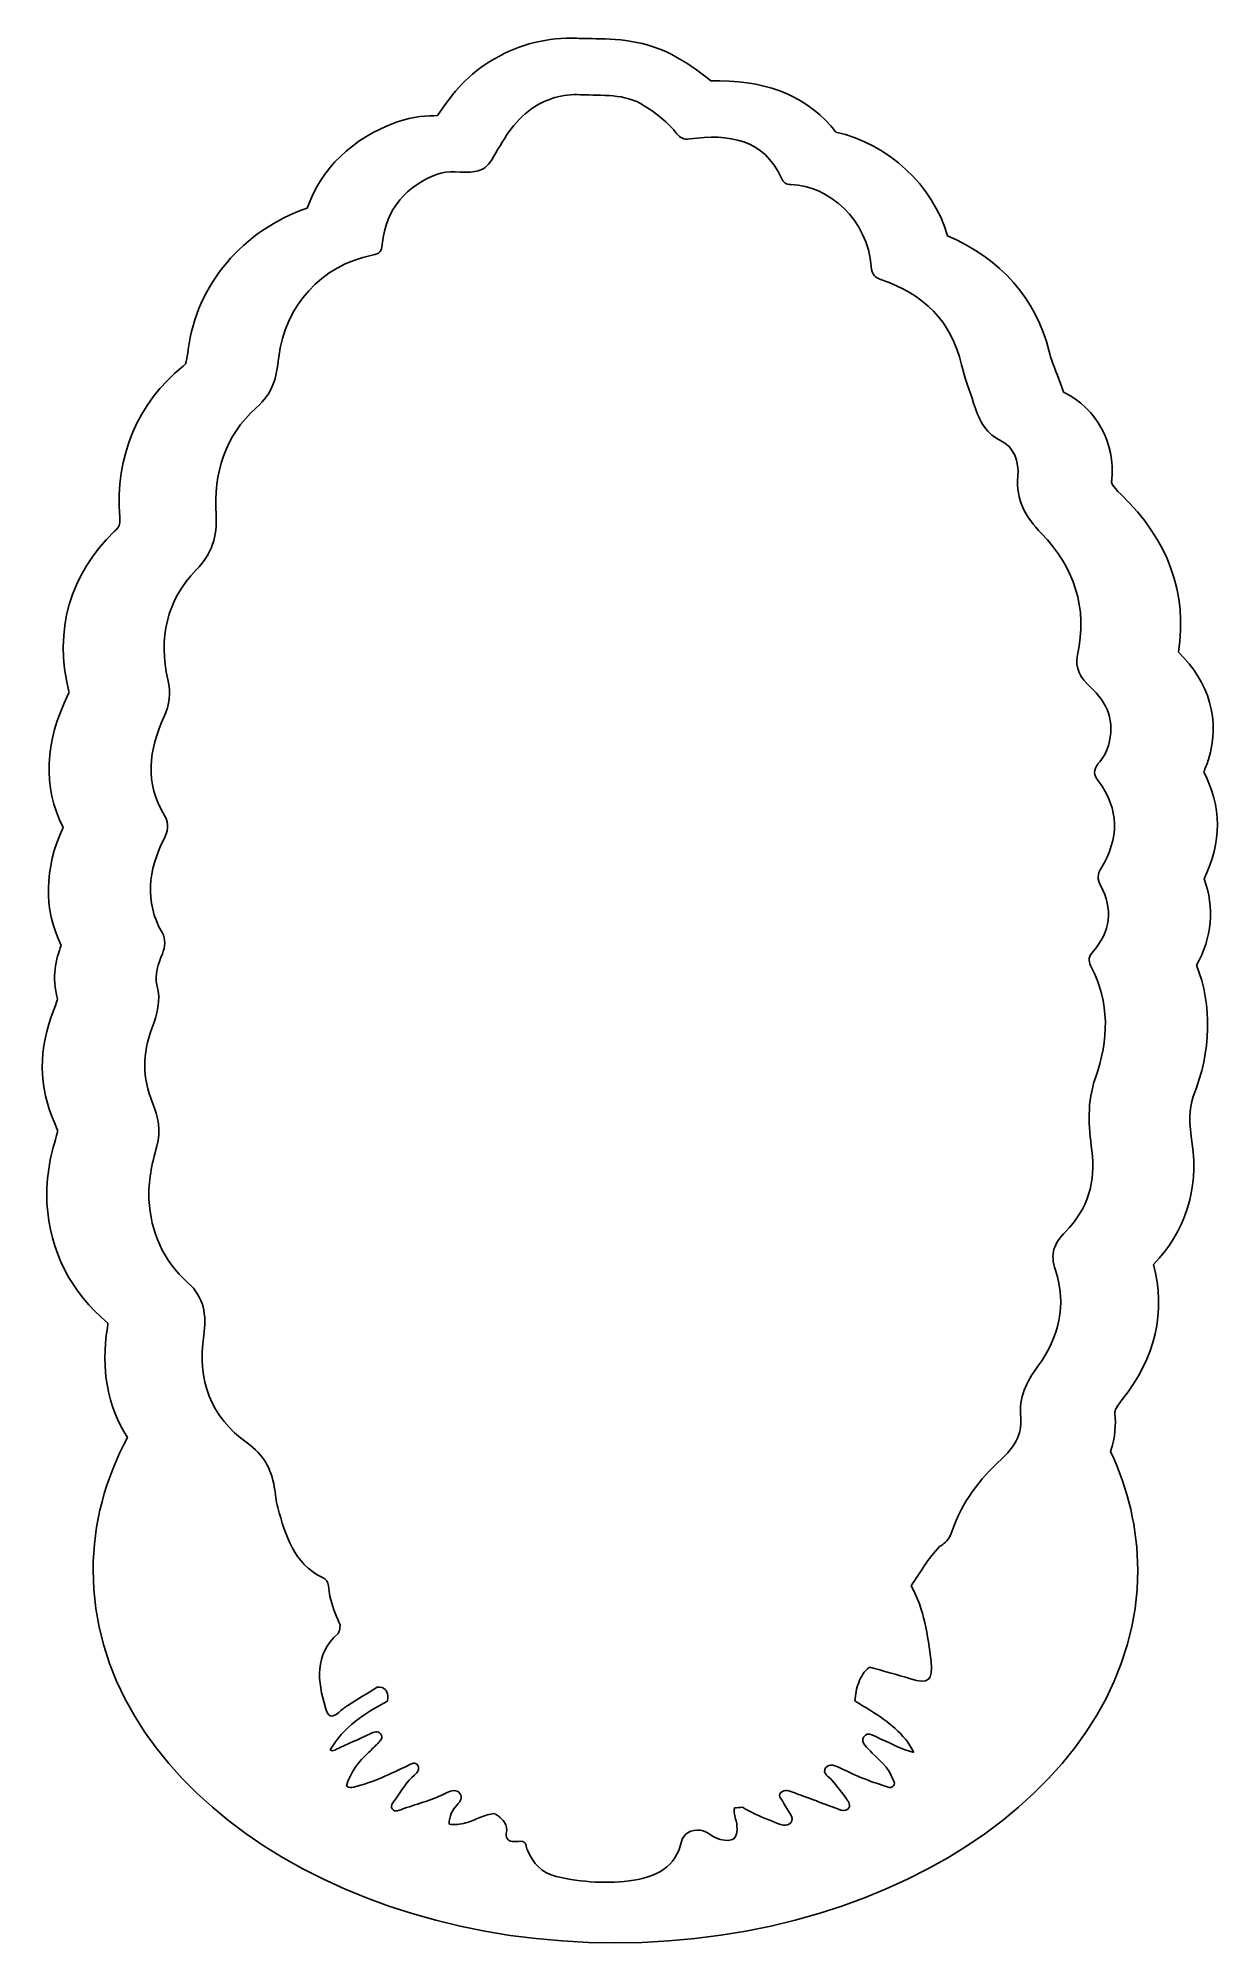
# Model space of a CAD drawing. Extents: x -0.1 to 34.1, y 0 to 55.
import ezdxf

# ---------------------------------------------------------------- set-up
doc = ezdxf.new("R2010")
doc.units = 0
doc.layers.get('0').update_dxf_attribs({"linetype": 'CONTINUOUS'})

msp = doc.modelspace()

# ---------------------------------------------------------------- linework, layer by layer
at = {"color": 7}
for points in [[(11.453135, 52.740139)], [(30.587328, 30.527263)], [(33.569382, 30.736526)]]:
    msp.add_lwpolyline(points, close=True, dxfattribs=at)
msp.add_lwpolyline([(29.434995, 44.985784), (29.32599, 45.272552)], dxfattribs=at)
for points in [[(15.318904, 54.976153), (14.481905, 54.976153), (13.687729, 54.747513), (12.959734, 54.301861)], [(15.540806, 54.968402), (15.462946, 54.976153), (15.388978, 54.976153), (15.318904, 54.976153)], [(15.891178, 54.960652), (15.774387, 54.960652), (15.657597, 54.964527), (15.540806, 54.968402)], [(18.378818, 54.410368), (17.463958, 54.941275), (16.552991, 54.952901), (15.891178, 54.960652)], [(19.332608, 53.739951), (19.056203, 53.980216), (18.740869, 54.201105), (18.378818, 54.410368)], [(12.959734, 54.301861), (12.22006, 53.848458), (11.787935, 53.251671), (11.453135, 52.740139)], [(15.575843, 53.344677), (15.050286, 53.371803), (14.590909, 53.224544), (14.170463, 52.941652)], [(17.417242, 53.026907), (16.837182, 53.391179), (16.206513, 53.309799), (15.575843, 53.344677)], [(19.601226, 53.743826), (19.511687, 53.743826), (19.422147, 53.743826), (19.332608, 53.739951)], [(22.941437, 52.26736), (22.209549, 53.224544), (21.049429, 53.743826), (19.601226, 53.743826)], [(11.453135, 52.740139), (11.176731, 52.740139), (10.744606, 52.724638), (10.285229, 52.558003)], [(14.170463, 52.941652), (13.62544, 52.577379), (13.34125, 52.003844), (13.014236, 51.46906)], [(18.359353, 52.216982), (18.094627, 52.542502), (17.7754, 52.802143), (17.417242, 53.026907)], [(10.285229, 52.558003), (8.981067, 52.081348), (8.085673, 51.21717), (7.692478, 50.073974)], [(18.72919, 52.069723), (18.546218, 52.046471), (18.464464, 52.089099), (18.359353, 52.216982)], [(21.376443, 50.934277), (20.878137, 52.058097), (19.850379, 52.224732), (18.72919, 52.069723)], [(26.164858, 49.275675), (25.744412, 50.73664), (24.467501, 51.914713), (22.941437, 52.26736)], [(12.531502, 51.128039), (12.157772, 51.069911), (11.756791, 51.178417), (11.418098, 51.046659)], [(13.014236, 51.46906), (12.897446, 51.279174), (12.788441, 51.170667), (12.531502, 51.128039)], [(11.418098, 51.046659), (10.56942, 50.709513), (9.969895, 50.089475), (9.853104, 49.027659)], [(21.648955, 50.752141), (21.512699, 50.756016), (21.434838, 50.802519), (21.376443, 50.934277)], [(23.965301, 48.388245), (23.864083, 49.725202), (22.754572, 50.721139), (21.648955, 50.752141)], [(7.692478, 50.073974), (5.835507, 49.430684), (4.496308, 47.876713), (4.258834, 45.993346)], [(9.853104, 49.027659), (9.829746, 48.814521), (9.790816, 48.760268), (9.568914, 48.713765)], [(29.096302, 45.942968), (28.714786, 47.469813), (27.706494, 48.609133), (26.164858, 49.275675)], [(9.568914, 48.713765), (8.097352, 48.430872), (7.046237, 47.248924), (6.871051, 45.772458)], [(24.265064, 48.004596), (24.074306, 48.070475), (23.980874, 48.14798), (23.965301, 48.388245)], [(26.569732, 45.555444), (26.277755, 46.822648), (25.468007, 47.597696), (24.265064, 48.004596)], [(4.258834, 45.993346), (4.219904, 45.691078), (4.192653, 45.609698), (4.180974, 45.586446)], [(6.871051, 45.772458), (6.800976, 45.171795), (6.707544, 44.745519), (6.217023, 44.311492)], [(29.32599, 45.272552), (29.232558, 45.516692), (29.146911, 45.745331), (29.096302, 45.942968)], [(4.114792, 45.520567), (2.787273, 44.439375), (2.15271, 42.928031), (2.28118, 41.153172)], [(4.180974, 45.586446), (4.180974, 45.586446), (4.165402, 45.56707), (4.114792, 45.520567)], [(26.920104, 44.451001), (26.795527, 44.819149), (26.655378, 45.179546), (26.569732, 45.555444)], [(29.516748, 44.76877), (29.485604, 44.838525), (29.450567, 44.935406), (29.434995, 44.985784)], [(30.902663, 42.226613), (31.011668, 43.315555), (30.482217, 44.276615), (29.516748, 44.76877)], [(6.217023, 44.311492), (5.321629, 43.517068), (4.982936, 42.42425), (5.060796, 41.230676)], [(27.67535, 43.38531), (27.215973, 43.610074), (27.064145, 44.020849), (26.920104, 44.451001)], [(28.193121, 42.33512), (28.232051, 42.769147), (28.099689, 43.179922), (27.67535, 43.38531)], [(28.878293, 40.692018), (28.422809, 41.164797), (28.130833, 41.656953), (28.193121, 42.33512)], [(31.175175, 41.811962), (30.887091, 42.087104), (30.894877, 42.160734), (30.902663, 42.226613)], [(32.825815, 37.270181), (33.102219, 38.94816), (32.533838, 40.509882), (31.175175, 41.811962)], [(5.060796, 41.230676), (5.10362, 40.602887), (4.947899, 40.118482), (4.488522, 39.641828)], [(2.133245, 40.754022), (0.840763, 39.525571), (0.3736, 37.886344), (0.813512, 36.134736)], [(2.28118, 41.153172), (2.296752, 40.928408), (2.273394, 40.889655), (2.133245, 40.754022)], [(29.917729, 37.192676), (30.217492, 38.54901), (29.816511, 39.715457), (28.878293, 40.692018)], [(4.488522, 39.641828), (3.632058, 38.762148), (3.398477, 37.66158), (3.670988, 36.475757)], [(30.27978, 36.270369), (30.007268, 36.518384), (29.832083, 36.801277), (29.917729, 37.192676)], [(33.693958, 34.173864), (34.036544, 35.313185), (33.732889, 36.394377), (32.825815, 37.270181)], [(3.670988, 36.475757), (3.760528, 36.084358), (3.721597, 35.758837), (3.554198, 35.394565)], [(30.809231, 34.573014), (30.999989, 35.262807), (30.789766, 35.809216), (30.27978, 36.270369)], [(0.797939, 36.057231), (0.112768, 34.67377), (0.062159, 33.387191), (0.646112, 32.216868)], [(0.821298, 36.107609), (0.817405, 36.099859), (0.809619, 36.080482), (0.797939, 36.057231)], [(0.813512, 36.134736), (0.817405, 36.12311), (0.817405, 36.111484), (0.821298, 36.107609)], [(3.554198, 35.394565), (3.125965, 34.456757), (2.997496, 33.495697), (3.577556, 32.557889)], [(30.517254, 34.053732), (30.637938, 34.204866), (30.750835, 34.367626), (30.809231, 34.573014)], [(33.557703, 33.817342), (33.608312, 33.925849), (33.655028, 34.045981), (33.693958, 34.173864)], [(30.517254, 33.553826), (30.384891, 33.728212), (30.365426, 33.86772), (30.517254, 34.053732)], [(30.599008, 31.04267), (31.120672, 31.895223), (31.128458, 32.73615), (30.517254, 33.553826)], [(33.569382, 30.736526), (34.08326, 31.775091), (34.079367, 32.836906), (33.557703, 33.817342)], [(3.577556, 32.557889), (3.72549, 32.317624), (3.659309, 32.08511), (3.550305, 31.868096)], [(0.646112, 32.216868), (0.101089, 31.019419), (0.081624, 29.876223), (0.591609, 28.814407)], [(3.550305, 31.868096), (3.110393, 30.976791), (2.98971, 30.085486), (3.503588, 29.182555)], [(30.587328, 30.527263), (30.478324, 30.721025), (30.490003, 30.864409), (30.599008, 31.04267)], [(30.369319, 28.640022), (30.863733, 29.194181), (30.945486, 29.876223), (30.587328, 30.527263)], [(33.351373, 28.244747), (33.795177, 29.019795), (33.880823, 29.90335), (33.569382, 30.736526)], [(3.503588, 29.182555), (3.620379, 28.977167), (3.589235, 28.783405), (3.511374, 28.570267)], [(0.591609, 28.814407), (0.451461, 28.430759), (0.307419, 27.8921), (0.486498, 27.268187)], [(3.511374, 28.570267), (3.406263, 28.283499), (3.2739, 27.969605), (3.355654, 27.671212)], [(30.303138, 28.21762), (30.213599, 28.392006), (30.24085, 28.496638), (30.369319, 28.640022)], [(30.435501, 24.997296), (30.82091, 26.074613), (30.852054, 27.16743), (30.303138, 28.21762)], [(33.25794, 24.454762), (33.779605, 25.79172), (33.806856, 27.062799), (33.351373, 28.244747)], [(3.355654, 27.671212), (3.48023, 27.221684), (3.359547, 26.814784), (3.211612, 26.419509)], [(0.381386, 26.958167), (-0.074097, 25.842098), (-0.062418, 24.73378), (0.416423, 23.660338)], [(0.486498, 27.268187), (0.482605, 27.233309), (0.459247, 27.148054), (0.381386, 26.958167)], [(3.211612, 26.419509), (2.9391, 25.694839), (2.931314, 24.989545), (3.227184, 24.272626)], [(30.330389, 22.900791), (30.233064, 23.60996), (30.186347, 24.292002), (30.435501, 24.997296)], [(3.227184, 24.272626), (3.390691, 23.873476), (3.476337, 23.462701), (3.351761, 23.020924)], [(33.226796, 23.094553), (33.14115, 23.679714), (33.117791, 24.09049), (33.25794, 24.454762)], [(0.416423, 23.660338), (0.494284, 23.489828), (0.490391, 23.431699), (0.490391, 23.431699)], [(0.490391, 23.431699), (0.322991, 22.889165), (0.132233, 22.164496), (0.182842, 21.377822)], [(32.105606, 19.610712), (33.024359, 20.556271), (33.421447, 21.784722), (33.226796, 23.094553)], [(3.351761, 23.020924), (3.207719, 22.521018), (3.098714, 21.99786), (3.125965, 21.486329)], [(29.575143, 20.560146), (30.209706, 21.195686), (30.451073, 22.005611), (30.330389, 22.900791)], [(3.125965, 21.486329), (3.176575, 20.552396), (3.530839, 19.72697), (4.251048, 19.08368)], [(0.182842, 21.377822), (0.264596, 20.002112), (0.871907, 18.808538), (1.938594, 17.917232)], [(29.279274, 19.444077), (29.11966, 19.920732), (29.228665, 20.211375), (29.575143, 20.560146)], [(28.773181, 16.681031), (29.384385, 17.506457), (29.61018, 18.44814), (29.279274, 19.444077)], [(31.206319, 15.716096), (32.164002, 16.905795), (32.479336, 18.273755), (32.105606, 19.610712)], [(4.251048, 19.08368), (4.710425, 18.67678), (4.796071, 18.138121), (4.706532, 17.568461)], [(1.926915, 17.781599), (1.728371, 16.607401), (1.930808, 15.530085), (2.503082, 14.623278)], [(1.938594, 17.917232), (1.938594, 17.890106), (1.934701, 17.843603), (1.926915, 17.781599)], [(4.706532, 17.568461), (4.504094, 16.281881), (4.908969, 15.212315), (5.956191, 14.464394)], [(28.278768, 15.196814), (28.220372, 15.774225), (28.438381, 16.227628), (28.773181, 16.681031)], [(30.996096, 15.320822), (30.992203, 15.363449), (30.984417, 15.437079), (31.206319, 15.716096)], [(27.722066, 13.999365), (28.060758, 14.309384), (28.325484, 14.704659), (28.278768, 15.196814)], [(30.867626, 14.220254), (31.011668, 14.631029), (31.02724, 15.010802), (30.996096, 15.320822)], [(2.503082, 14.623278), (1.86852, 13.43358), (1.514255, 12.143125), (1.514255, 10.794541)], [(5.956191, 14.464394), (6.435032, 14.123373), (6.653042, 13.724223), (6.742581, 13.193315)], [(26.301113, 11.933862), (26.585304, 12.751538), (27.087503, 13.418079), (27.722066, 13.999365)], [(31.654016, 10.794541), (31.654016, 11.991991), (31.373719, 13.142937), (30.867626, 14.220254)], [(6.742581, 13.193315), (6.777618, 12.995678), (6.785404, 12.794165), (6.839906, 12.604278)], [(6.839906, 12.604278), (7.069595, 11.805979), (7.291497, 10.996054), (8.132389, 10.585278)], [(25.93517, 11.476584), (25.981886, 11.499835), (26.024709, 11.530837), (26.063639, 11.561839)], [(26.063639, 11.561839), (26.18043, 11.65872), (26.254397, 11.790478), (26.301113, 11.933862)], [(25.113742, 10.348889), (25.39404, 10.720912), (25.60037, 11.143313), (25.93517, 11.476584)], [(1.514255, 10.794541), (1.514255, 4.857674), (8.260859, 0.048501), (16.584136, 0.048501)], [(8.132389, 10.585278), (8.241394, 10.531025), (8.295896, 10.469021), (8.303682, 10.341138)], [(16.584136, 0.048501), (24.907412, 0.048501), (31.654016, 4.861549), (31.654016, 10.794541)], [(8.303682, 10.341138), (8.311468, 10.240382), (8.32704, 10.139626), (8.346505, 10.042745)], [(8.346505, 10.042745), (8.404901, 9.779228), (8.510012, 9.527338), (8.615124, 9.275447)], [(25.51083, 9.287073), (25.425184, 9.655221), (25.308393, 10.011743), (25.113742, 10.348889)], [(8.580086, 8.973179), (7.883236, 8.349265), (7.99224, 7.601344), (8.218036, 6.82242)], [(8.607338, 9.015806), (8.599552, 9.000305), (8.591765, 8.984804), (8.580086, 8.973179)], [(8.646268, 9.197942), (8.630696, 9.139814), (8.626803, 9.07006), (8.607338, 9.015806)], [(8.615124, 9.275447), (8.626803, 9.248321), (8.634589, 9.225069), (8.646268, 9.197942)], [(25.689909, 8.167129), (25.643193, 8.543027), (25.596477, 8.918925), (25.51083, 9.287073)], [(23.603251, 7.558716), (23.665539, 7.725351), (23.762864, 7.876486), (23.910799, 8.004369)], [(23.910799, 8.004369), (24.307887, 7.891987), (24.704975, 7.78348), (25.09817, 7.663347)], [(25.09817, 7.663347), (25.615942, 7.504463), (25.756091, 7.616845), (25.689909, 8.167129)], [(8.864277, 6.89605), (9.136788, 7.085937), (9.432658, 7.237071), (9.709062, 7.419207)], [(9.709062, 7.419207), (9.93875, 7.434708), (10.001039, 7.326202), (10.012718, 7.175067)], [(10.012718, 7.175067), (10.016611, 7.124689), (10.012718, 7.070436), (10.008825, 7.016182)], [(23.494246, 7.027808), (23.502032, 7.120814), (23.513711, 7.209944), (23.529283, 7.299075)], [(23.529283, 7.299075), (23.544855, 7.388205), (23.568213, 7.473461), (23.603251, 7.558716)], [(8.218036, 6.82242), (8.28811, 6.574405), (8.393221, 6.512401), (8.599552, 6.694537)], [(10.008825, 7.016182), (9.350904, 6.675161), (8.735807, 6.279887), (8.358184, 5.613345)], [(8.599552, 6.694537), (8.685198, 6.768167), (8.770844, 6.834046), (8.864277, 6.89605)], [(23.973087, 6.729415), (23.813474, 6.830171), (23.65386, 6.927052), (23.494246, 7.027808)], [(25.195496, 5.543591), (24.907412, 6.09775), (24.451929, 6.427146), (23.973087, 6.729415)], [(8.517798, 5.628846), (8.848705, 5.776106), (9.179612, 5.92724), (9.510518, 6.078374)], [(9.510518, 6.078374), (9.611737, 6.124877), (9.73242, 6.17138), (9.810281, 6.078374)], [(9.810281, 6.078374), (9.89982, 5.973743), (9.802495, 5.880737), (9.728527, 5.803232)], [(23.747292, 5.989244), (23.864083, 6.175255), (24.078199, 5.989244), (24.245599, 5.92724)], [(8.358184, 5.613345), (8.432152, 5.559092), (8.471082, 5.60947), (8.517798, 5.628846)], [(9.471588, 5.547466), (9.179612, 5.268449), (8.926565, 4.96618), (8.821454, 4.570906)], [(9.728527, 5.803232), (9.642881, 5.714102), (9.557234, 5.628846), (9.471588, 5.547466)], [(23.992553, 5.524215), (23.86019, 5.659848), (23.646074, 5.830359), (23.747292, 5.989244)], [(24.572613, 4.811171), (24.463608, 5.12119), (24.206669, 5.303326), (23.992553, 5.524215)], [(24.245599, 5.92724), (24.55704, 5.810983), (24.837338, 5.60947), (25.195496, 5.543591)], [(9.031677, 4.543779), (9.588379, 4.667787), (10.090578, 4.931303), (10.600564, 5.163818)], [(10.600564, 5.163818), (10.693996, 5.206445), (10.806894, 5.291701), (10.880861, 5.159942)], [(10.880861, 5.159942), (10.939257, 5.055311), (10.888647, 4.970056), (10.787429, 4.888676)], [(22.832433, 4.737541), (22.746786, 4.846048), (22.536563, 4.939054), (22.649461, 5.094063)], [(22.649461, 5.094063), (22.758465, 5.241322), (22.94533, 5.156067), (23.093265, 5.082438)], [(23.093265, 5.082438), (23.502032, 4.873175), (23.926371, 4.706539), (24.362389, 4.570906)], [(8.821454, 4.570906), (8.903207, 4.508902), (8.961602, 4.528278), (9.031677, 4.543779)], [(10.787429, 4.888676), (10.561634, 4.71429), (10.429271, 4.458524), (10.265764, 4.229885)], [(11.72954, 4.384894), (11.850223, 4.446898), (12.005944, 4.485651), (12.099376, 4.353892)], [(21.360871, 4.384894), (21.46209, 4.485651), (21.610024, 4.431397), (21.742387, 4.381019)], [(23.252879, 4.198883), (23.124409, 4.384894), (22.972581, 4.55928), (22.832433, 4.737541)], [(24.362389, 4.570906), (24.44025, 4.547654), (24.51811, 4.489526), (24.588185, 4.555405)], [(24.588185, 4.555405), (24.681617, 4.64066), (24.599864, 4.725916), (24.572613, 4.811171)], [(10.265764, 4.229885), (10.19569, 4.133004), (10.075006, 4.016747), (10.14508, 3.912115)], [(10.14508, 3.912115), (10.222941, 3.799733), (10.36309, 3.884988), (10.47988, 3.923741)], [(10.47988, 3.923741), (10.900326, 4.063249), (11.328559, 4.179507), (11.72954, 4.384894)], [(12.017623, 4.028372), (11.869688, 3.881113), (11.791828, 3.698977), (11.784042, 3.474213)], [(12.099376, 4.353892), (12.177237, 4.245386), (12.111056, 4.125253), (12.017623, 4.028372)], [(20.009993, 3.807484), (20.0061, 3.850111), (20.0061, 3.892739), (20.017779, 3.939242)], [(20.017779, 3.939242), (20.09564, 3.946992), (20.1735, 3.950868), (20.25136, 3.958618)], [(20.25136, 3.958618), (20.488835, 3.807484), (20.745774, 3.702852), (21.006606, 3.602096)], [(21.446518, 4.071), (21.407587, 4.175631), (21.24408, 4.264762), (21.360871, 4.384894)], [(21.641169, 3.50909), (21.781317, 3.660225), (21.520485, 3.877238), (21.446518, 4.071)], [(21.742387, 4.381019), (22.166726, 4.218259), (22.598851, 4.063249), (23.023191, 3.904365)], [(23.023191, 3.904365), (23.11273, 3.869487), (23.213949, 3.83461), (23.291809, 3.90824)], [(23.291809, 3.90824), (23.396921, 4.008996), (23.307381, 4.117503), (23.252879, 4.198883)], [(11.784042, 3.474213), (11.947549, 3.447086), (12.095483, 3.466463), (12.25899, 3.50909)], [(12.25899, 3.50909), (12.403032, 3.543967), (12.535395, 3.609846), (12.675543, 3.6641)], [(12.675543, 3.6641), (12.811799, 3.718353), (12.951948, 3.768731), (13.103776, 3.776482)], [(13.103776, 3.776482), (13.193315, 3.718353), (13.278962, 3.660225), (13.345143, 3.58272)], [(13.345143, 3.58272), (13.407431, 3.505215), (13.450254, 3.416084), (13.446361, 3.292077)], [(18.491715, 2.974307), (18.546218, 3.206821), (18.775906, 3.323079), (19.036738, 3.299827)], [(19.036738, 3.299827), (19.250854, 3.26495), (19.394896, 3.082814), (19.605119, 3.032436)], [(19.605119, 3.032436), (19.971063, 2.93943), (20.118998, 3.047937), (20.091747, 3.431585)], [(20.091747, 3.431585), (20.083961, 3.559468), (20.021672, 3.679601), (20.009993, 3.807484)], [(21.006606, 3.602096), (21.220722, 3.520716), (21.481555, 3.33858), (21.641169, 3.50909)], [(13.446361, 3.292077), (13.403538, 3.067313), (13.481399, 2.993683), (13.602082, 2.974307)], [(13.602082, 2.974307), (13.67605, 2.962681), (13.761696, 2.970432), (13.847342, 2.978182)], [(13.847342, 2.978182), (13.936882, 2.978182), (13.975812, 2.93943), (13.99917, 2.885177)], [(13.99917, 2.885177), (14.018635, 2.830923), (14.022528, 2.765044), (14.045886, 2.718541)], [(17.117479, 1.858238), (17.752042, 1.955119), (18.324315, 2.230261), (18.491715, 2.974307)], [(14.045886, 2.718541), (14.213286, 2.342643), (14.454654, 2.067501), (14.8751, 1.966745)], [(14.8751, 1.966745), (15.618667, 1.788484), (16.377805, 1.745856), (17.117479, 1.858238)]]:
    msp.add_open_spline(points, degree=3, dxfattribs=at)

doc.saveas('drawing.dxf')
